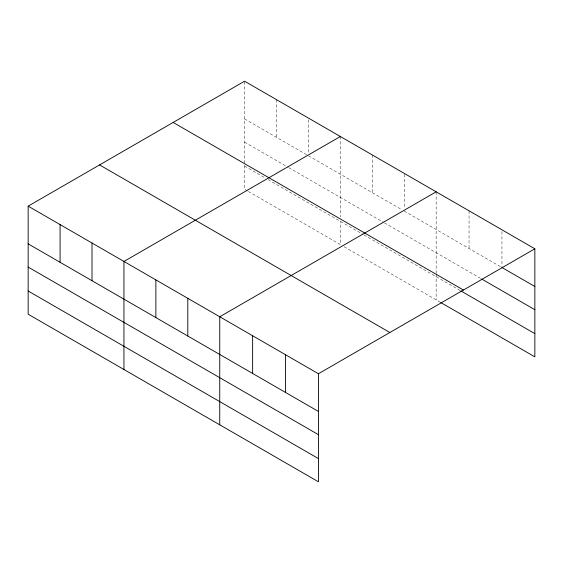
<?xml version="1.0" encoding="UTF-8"?>
<svg xmlns="http://www.w3.org/2000/svg" width="563" height="563" viewBox="0 0 563 563"><rect width="100%" height="100%" fill="white"/><g stroke="black" fill="none" stroke-linecap="round" stroke-linejoin="round"><path stroke-width="0.42" stroke-dasharray="2.81 2.11" d="M244.567 118.906L306.912 154.902M308.433 155.782L401.94 209.767M404.22 211.083L500.458 266.644M244.567 142.122L287.904 167.141M288.664 167.584L383.699 222.448M384.459 222.885L481.013 278.636M244.567 166.043L265.096 177.894M268.136 179.646L363.17 234.518M363.93 234.954L460.084 290.466M247.607 191.012L244.567 189.259L244.567 81.206M248.367 191.455L340.362 244.56L340.362 221.35M344.162 246.756L439.893 302.028M501.95 231.555L501.95 266.63M469.049 210.808L469.049 248.515M436.156 191.814L436.156 273.238M436.156 274.09L436.156 299.868M404.22 174.256L404.22 208.451M372.291 154.945L372.291 192.652M340.362 136.506L340.362 217.079M308.433 119.828L308.433 153.15M276.496 99.637L276.496 137.344"/><path stroke-width="0.84" d="M28.15 206.149L318.433 373.741L318.433 481.794L28.15 314.203L28.15 206.149L244.567 81.206L534.85 248.797L534.85 356.851L440.639 302.458M340.362 136.506L123.944 261.457L123.944 369.511M436.156 191.814L219.739 316.765L219.739 424.819M318.433 373.741L534.85 248.797M501.95 267.509L534.85 286.504M481.766 279.065L534.85 309.713M173.151 122.438L463.433 290.029M460.83 290.895L534.85 333.634M99.567 164.917L389.849 332.508M28.15 243.856L318.433 411.447M28.15 267.073L318.433 434.664M28.15 290.994L318.433 458.585M285.532 354.746L285.532 392.453M252.632 335.752L252.632 373.459M187.803 298.327L187.803 336.034M155.874 279.888L155.874 317.595M92.015 243.019L92.015 280.726M60.079 224.588L60.079 262.295"/></g></svg>
